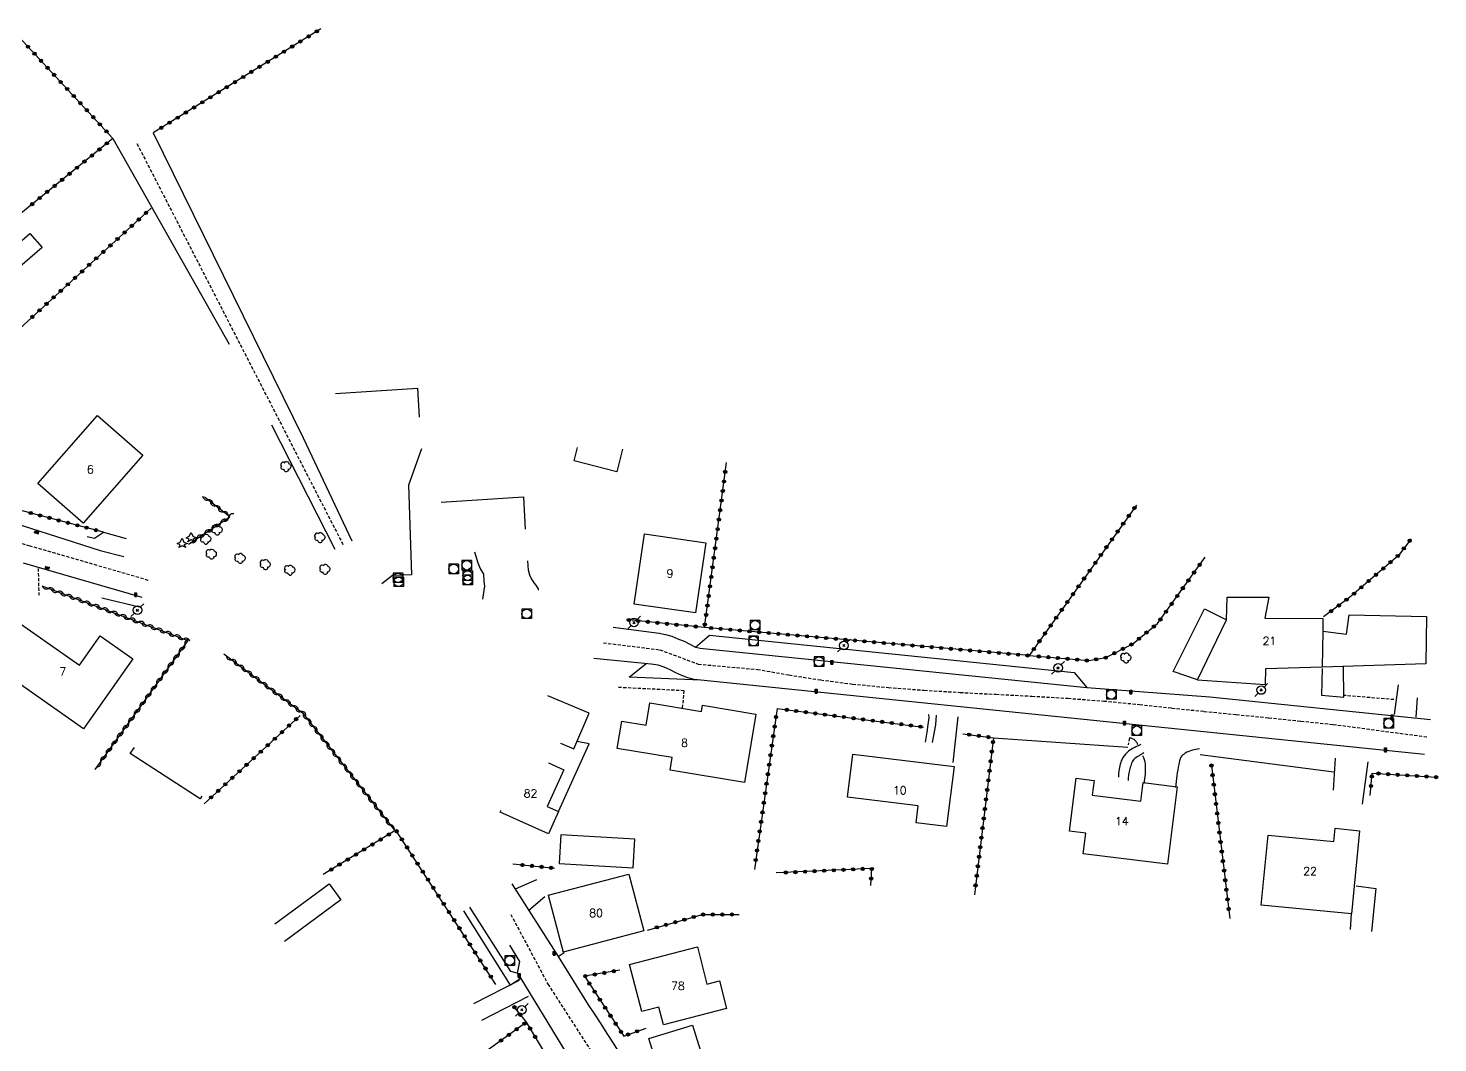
# Model space of a CAD drawing. Header units: millimetres. Extents: x 164000 to 165001, y 156999 to 158000.
# Drawn here: x 164388.2 to 164607.8, y 157176.8 to 157334.9 of the extents above; entities that cross this region are included whole.
import ezdxf
from ezdxf.enums import TextEntityAlignment as Align

# ---------------------------------------------------------------- set-up
doc = ezdxf.new("R2010")
doc.units = ezdxf.units.MM
doc.linetypes.add('DASHED', pattern=[0.75, 0.5, -0.25])
doc.layers.get('0').update_dxf_attribs({"linetype": 'CONTINUOUS'})
for name, color, linetype in [('W0001', 6, 'DASHED'), ('W0006', 2, 'CONTINUOUS'), ('W0008', 7, 'CONTINUOUS'), ('W0014', 7, 'CONTINUOUS'), ('W0017', 7, 'CONTINUOUS'), ('W0071', 7, 'CONTINUOUS'), ('W0101', 7, 'CONTINUOUS'), ('W0104', 1, 'CONTINUOUS'), ('W0105', 7, 'CONTINUOUS'), ('W0112', 1, 'DASHED'), ('W0211', 2, 'CONTINUOUS'), ('W0300', 7, 'CONTINUOUS'), ('W0303', 7, 'CONTINUOUS'), ('W0310', 3, 'CONTINUOUS'), ('W0322', 7, 'CONTINUOUS'), ('W0323', 7, 'CONTINUOUS'), ('W0401', 7, 'CONTINUOUS'), ('W0420', 7, 'CONTINUOUS'), ('W0473', 7, 'CONTINUOUS'), ('W0991', 7, 'CONTINUOUS'), ('W1102', 7, 'CONTINUOUS')]:
    doc.layers.add(name, color=color, linetype=linetype)
doc.styles.get("Standard").update_dxf_attribs({"font": 'romans.shx', "width": 0.85})

# ---------------------------------------------------------------- blocks, each defined once
blk = doc.blocks.new('T401')
for p, q in [((-0.3, 0.3), (0, 0.3)), ((-0.3, -0.25), (-0.3, 0.3)), ((-0.3, 0.15), (0, 0.15)), ((-0.3, 0), (0, 0)), ((0, 0.3), (0, -0.25)), ((-0.3, -0.15), (0, -0.15)), ((-0.3, -0.25), (-0.3, -0.3)), ((-0.3, -0.3), (0, -0.3)), ((0, -0.3), (0, -0.25))]:
    blk.add_line(p, q)
blk = doc.blocks.new('T420')
for p, q in [((0.75, 0.75), (-0.75, 0.75)), ((-0.75, 0.75), (-0.75, -0.75)), ((0.75, 0.75), (0.75, -0.75)), ((0.75, -0.75), (-0.75, -0.75))]:
    blk.add_line(p, q)
blk.add_ellipse((0, 0), major_axis=(-0.53, 0.53), ratio=1, start_param=3.926991, end_param=10.210176)
blk = doc.blocks.new('T473')
for p, q in [((-0.166667, 0.166667), (0.166667, -0.166667)), ((-0.166667, -0.166667), (0.166667, 0.166667)), ((0.500001, 0.500001), (1.000002, 1.000002)), ((-1.000002, -1.000002), (-0.500001, -0.500001))]:
    blk.add_line(p, q)
blk.add_ellipse((0, 0), major_axis=(0.471405, 0.471405), ratio=1, start_param=5.4977871438, end_param=11.780972451)
blk = doc.blocks.new('T300')
for p, q in [((-0.8, 0.51), (-0.86, 0.34)), ((-0.86, 0.34), (-0.86, 0.17)), ((-0.86, 0.17), (-0.74, 0.06)), ((-0.69, 0.63), (-0.8, 0.51)), ((-0.8, -0.06), (-0.74, 0.06)), ((-0.74, 0.06), (-0.69, 0.11)), ((-0.57, 0.69), (-0.69, 0.63)), ((-0.46, 0.69), (-0.57, 0.69)), ((-0.29, 0.63), (-0.46, 0.69)), ((-0.29, 0.63), (-0.17, 0.74)), ((-0.23, 0.57), (-0.29, 0.63)), ((-0.17, 0.74), (-0.06, 0.8)), ((-0.06, 0.8), (0.06, 0.8)), ((0.06, 0.8), (0.23, 0.74)), ((0.23, 0.74), (0.34, 0.63)), ((0.34, 0.63), (0.4, 0.51)), ((0.46, 0.46), (0.34, 0.46)), ((0.4, 0.51), (0.4, 0.46)), ((0.57, 0.4), (0.46, 0.46)), ((0.57, 0.4), (0.69, 0.29)), ((0.69, 0.29), (0.74, 0.17)), ((0.74, 0.06), (0.69, -0.17)), ((0.74, 0.17), (0.74, 0.06)), ((-0.8, -0.17), (-0.8, -0.06)), ((-0.8, -0.23), (-0.8, -0.17)), ((-0.74, -0.34), (-0.8, -0.23)), ((-0.69, -0.4), (-0.74, -0.34)), ((-0.51, -0.46), (-0.69, -0.4)), ((-0.4, -0.46), (-0.51, -0.46)), ((-0.4, -0.46), (-0.34, -0.46)), ((-0.34, -0.46), (-0.34, -0.4)), ((-0.34, -0.51), (-0.34, -0.46)), ((-0.29, -0.63), (-0.34, -0.51)), ((-0.17, -0.74), (-0.29, -0.63)), ((-0.06, -0.8), (-0.17, -0.74)), ((0.06, -0.8), (-0.06, -0.8)), ((0.17, -0.74), (0.06, -0.8)), ((0.23, -0.69), (0.17, -0.74)), ((0.29, -0.46), (0.23, -0.46)), ((0.29, -0.63), (0.23, -0.69)), ((0.46, -0.4), (0.29, -0.46)), ((0.34, -0.51), (0.29, -0.63)), ((0.34, -0.51), (0.34, -0.46)), ((0.57, -0.34), (0.46, -0.4)), ((0.63, -0.29), (0.57, -0.34)), ((0.69, -0.17), (0.63, -0.29))]:
    blk.add_line(p, q)
blk = doc.blocks.new('T303')
for p, q in [((-0.77, 0), (-0.28, 0.21)), ((-0.28, -0.21), (-0.77, 0)), ((-0.28, 0.21), (0, 0.83)), ((0, 0.83), (0.28, 0.21)), ((0.28, 0.21), (0.83, 0)), ((0.83, 0), (0.28, -0.21)), ((-0.49, -0.63), (-0.28, -0.21)), ((0, -0.35), (-0.49, -0.63)), ((0.56, -0.63), (0, -0.35)), ((0.28, -0.21), (0.56, -0.63))]:
    blk.add_line(p, q)
blk = doc.blocks.new('t323o')
at = {"color": 0, "linetype": 'Continuous'}
for radius in [0.25, 0.15]:
    blk.add_circle((0, 0), radius, dxfattribs=at)
blk = doc.blocks.new('t310o')
at = {"color": 0, "linetype": 'Continuous'}
for centre, start, end in [((-0.5, 0.38), 216.8699, 323.1304), ((0.5, -0.37), 36.8699, 143.1303)]:
    blk.add_arc(centre, 0.625, start, end, dxfattribs=at)
blk = doc.blocks.new('t322o')
at = {"color": 0, "linetype": 'Continuous'}
for radius in [0.25, 0.15]:
    blk.add_circle((0, 0), radius, dxfattribs=at)

msp = doc.modelspace()

# ---------------------------------------------------------------- linework, layer by layer
at = {"layer": 'W0001'}
for points in [[(164405.13, 157316.93), (164437.28, 157254.36)], [(164406.87, 157248.86), (164406.87, 157248.86), (164388.47, 157254.21), (164381.01, 157256.37)], [(164477.81, 157239.13), (164486.61, 157238.04), (164486.61, 157238.04), (164492.6, 157235.79), (164492.6, 157235.79), (164501.82, 157234.98), (164506.74, 157234.11), (164511.69, 157233.33), (164516.65, 157232.7), (164522.23, 157232.15), (164527.82, 157231.73), (164533.41, 157231.39), (164539.01, 157231.1), (164544.6, 157230.81), (164550.2, 157230.47), (164555.79, 157230.05), (164561.37, 157229.51), (164566.4, 157228.96), (164571.42, 157228.44), (164576.45, 157227.94), (164581.48, 157227.44), (164586.51, 157226.93), (164591.54, 157226.41), (164606.25, 157224.45)], [(164463.38, 157196.79), (164469.18, 157185.92), (164471.58, 157182.19), (164473.98, 157178.45), (164476.39, 157174.72), (164478.8, 157171)]]:
    msp.add_lwpolyline(points, dxfattribs=at)
at = {"layer": 'W0006'}
for points in [[(164492.19, 157238.47), (164494.33, 157240.3), (164551.17, 157234.48), (164553.15, 157232.14)], [(164464.37, 157187.65), (164463.41, 157187.89), (164457.02, 157197.94)]]:
    msp.add_lwpolyline(points, dxfattribs=at)
at = {"layer": 'W0008'}
for points in [[(164338.53, 157277.42), (164341.02, 157276), (164343.54, 157274.64), (164346.09, 157273.33), (164348.67, 157272.07), (164353.35, 157269.9), (164358.08, 157267.83), (164362.84, 157265.86), (164367.65, 157263.97), (164371.17, 157262.67), (164374.71, 157261.44), (164378.27, 157260.26), (164381.85, 157259.13), (164399.42, 157253.49)], [(164387.39, 157251.57), (164405.9, 157246.26)], [(164492.19, 157238.47), (164492.44, 157238.41), (164492.9, 157238.3), (164493.35, 157238.23), (164553.15, 157232.14)], [(164605.77, 157221.73), (164492.98, 157233.31), (164491.96, 157233.43), (164490.97, 157233.64), (164490.04, 157234.04), (164489.13, 157234.44), (164488.22, 157234.92), (164487.27, 157235.34), (164486.33, 157235.65), (164485.26, 157235.81), (164476.33, 157236.69)], [(164463.56, 157201.58), (164470.77, 157190.22), (164474.5, 157184.23), (164475.46, 157182.72), (164476.43, 157181.22), (164477.4, 157179.72), (164478.37, 157178.22), (164479.34, 157176.72), (164480.3, 157175.21), (164481.26, 157173.71), (164482.22, 157172.2), (164482.41, 157171.9), (164482.6, 157171.6), (164482.79, 157171.3), (164482.98, 157171)], [(164463.19, 157191.99), (164464.76, 157189.44), (164464.37, 157187.65)], [(164464.37, 157187.65), (164464.93, 157186.82), (164471.32, 157176.29), (164472.16, 157174.97), (164473, 157173.65), (164473.85, 157172.32), (164474.69, 157171)]]:
    msp.add_lwpolyline(points, dxfattribs=at)
at = {"layer": 'W0014'}
for points in [[(164397.35, 157255.68), (164398.49, 157255.41), (164399.93, 157256.37), (164403.43, 157255.4)], [(164399.42, 157253.49), (164403.09, 157252.57)], [(164399.64, 157246.12), (164405.74, 157244.69)], [(164479.36, 157241.56), (164486.53, 157240.65), (164487.51, 157240.42), (164488.49, 157240.18), (164489.42, 157239.76), (164490.38, 157239.4), (164492.19, 157238.47)], [(164492.98, 157233.31), (164481.84, 157233.75), (164484.47, 157235.89)], [(164553.15, 157232.14), (164572.3, 157230.71), (164606.73, 157227.17)], [(164464.93, 157186.82), (164463.33, 157185.76), (164456.07, 157197.33)], [(164470.77, 157190.22), (164471.73, 157190.87)]]:
    msp.add_lwpolyline(points, dxfattribs=at)
at = {"layer": 'W0017'}
for points in [[(164449.47, 157269.35), (164447.46, 157263.69), (164447.93, 157249.71), (164444.94, 157249.63), (164443.27, 157248.31)], [(164457.74, 157253.3), (164458.27, 157251.57), (164458.69, 157250.61), (164459.12, 157249.83), (164459.2, 157248.66), (164459.27, 157247.94), (164458.96, 157245.91), (164458.96, 157245.91)], [(164467.72, 157247.32), (164467.72, 157247.32), (164467.68, 157247.53), (164467.4, 157247.98), (164467, 157248.59), (164466.56, 157249.18), (164466.33, 157249.68), (164466.16, 157250.46), (164466.03, 157251.89)], [(164601.09, 157227.95), (164601.74, 157232.55)], [(164604.62, 157230.54), (164604.44, 157227.54)], [(164533.03, 157227.57), (164532.28, 157220.46)], [(164591.85, 157221.13), (164591.54, 157216.16)], [(164596.95, 157220.57), (164596.06, 157213.97)], [(164467.39, 157202.16), (164464.06, 157200.74)], [(164468.7, 157199.54), (164466.22, 157197.39)], [(164464.69, 157186.48), (164457.57, 157182.83)], [(164466.11, 157184.02), (164458.8, 157180.26)]]:
    msp.add_lwpolyline(points, dxfattribs=at)
at = {"layer": 'W0071'}
for points in [[(164407.66, 157318.61), (164431.02, 157271.05), (164438.6, 157255.01)], [(164401.39, 157317.74), (164419.49, 157285.67)], [(164426.1, 157273.11), (164435.95, 157253.71), (164435.95, 157253.71)]]:
    msp.add_lwpolyline(points, dxfattribs=at)
at = {"layer": 'W0101'}
for points in [[(164436.07, 157277.96), (164448.83, 157278.82), (164449.13, 157274.31)], [(164480.82, 157269.31), (164479.89, 157265.75), (164473.24, 157267.5), (164473.79, 157269.59)], [(164452.53, 157261.04), (164465.37, 157261.9), (164465.65, 157256.85)], [(164570.4, 157233.37), (164574.92, 157242.69), (164575.04, 157246.24), (164581.53, 157246.24), (164580.87, 157242.98), (164589.92, 157242.89), (164589.94, 157240.96)], [(164589.94, 157240.96), (164593.63, 157240.45), (164594.03, 157243.48), (164606.06, 157243.24), (164605.98, 157235.84)], [(164589.85, 157235.33), (164581, 157235.06), (164580.94, 157232.62)], [(164605.98, 157235.84), (164589.85, 157235.33)], [(164570.4, 157233.37), (164580.94, 157232.62)], [(164471.15, 157223.46), (164471.15, 157223.46), (164473.23, 157222.58), (164475.59, 157228.14), (164469.14, 157230.86)], [(164501.57, 157228.01), (164499.8, 157217.34), (164488.21, 157219.26), (164488.54, 157221.24), (164479.97, 157222.65), (164480.68, 157226.93), (164484.5, 157226.3), (164485.07, 157229.75), (164493.1, 157228.42), (164493.26, 157229.39)], [(164493.26, 157229.39), (164501.57, 157228.01)], [(164415.26, 157215.23), (164414.96, 157214.8), (164404.07, 157221.86), (164404.73, 157222.83)], [(164469.26, 157220.42), (164469.26, 157220.42), (164471.67, 157219.33), (164469.08, 157213.63), (164470.84, 157212.83), (164469.25, 157209.33)], [(164469.25, 157209.33), (164461.73, 157212.74), (164461.87, 157213.03)], [(164469.23, 157199.79), (164481.79, 157203.09), (164484.12, 157194.22), (164471.56, 157190.93)], [(164469.23, 157199.79), (164471.56, 157190.93)]]:
    msp.add_lwpolyline(points, dxfattribs=at)
for points in [[(164406.03, 157268.35), (164396.74, 157257.77), (164389.7, 157263.96), (164398.99, 157274.54)], [(164484.23, 157256.09), (164493.78, 157254.69), (164492.18, 157243.77), (164482.63, 157245.17), (164484.23, 157256.09)], [(164404.49, 157236.65), (164396.82, 157225.71), (164380.45, 157237.19), (164384.92, 157243.56), (164396.2, 157235.65), (164399.4, 157240.22)], [(164532.46, 157219.85), (164531.31, 157210.48), (164526.55, 157211.07), (164526.87, 157213.71), (164515.87, 157215.06), (164516.7, 157221.79)], [(164567.24, 157216.69), (164565.74, 157204.62), (164552.59, 157206.25), (164552.99, 157209.48), (164550.45, 157209.79), (164551.48, 157218.03), (164554.3, 157217.68), (164554.01, 157215.36), (164561.58, 157214.42), (164561.94, 157217.35)], [(164595.65, 157209.84), (164594.41, 157196.87), (164580.34, 157198.23), (164581.39, 157209.16), (164591.67, 157208.17), (164591.87, 157210.21)], [(164497, 157182.11), (164487.18, 157179.57), (164486.47, 157182.34), (164483.79, 157181.65), (164481.9, 157189), (164492.46, 157191.72), (164493.95, 157185.92), (164495.89, 157186.42)]]:
    msp.add_lwpolyline(points, close=True, dxfattribs=at)
at = {"layer": 'W0104'}
for points in [[(164385.76, 157296.72), (164383.85, 157298.9), (164388.45, 157302.94), (164390.37, 157300.76)], [(164482.48, 157204.07), (164482.73, 157208.53), (164471.17, 157209.21), (164470.91, 157204.74)], [(164493.35, 157174.19), (164486.54, 157172.11), (164484.9, 157177.47), (164491.71, 157179.55)]]:
    msp.add_lwpolyline(points, close=True, dxfattribs=at)
for points in [[(164570.4, 157233.37), (164566.6, 157234.67), (164571.49, 157244.4), (164574.92, 157242.69)], [(164589.82, 157235.1), (164589.73, 157230.95), (164593.22, 157230.64), (164593.13, 157235.44)], [(164470.84, 157212.83), (164475.61, 157223.36), (164473.73, 157223.75)], [(164426.61, 157195.31), (164435.06, 157201.57)], [(164435.06, 157201.57), (164436.91, 157199.08), (164428.13, 157192.58)], [(164595.14, 157201.27), (164598.2, 157200.85), (164597.53, 157194.13)], [(164594.22, 157194.43), (164594.41, 157196.87)]]:
    msp.add_lwpolyline(points, dxfattribs=at)
at = {"layer": 'W0105'}
for points in [[(164528.48, 157227.97), (164528.54, 157227.44), (164528.4, 157226.39), (164528.21, 157225.19), (164527.95, 157223.65)], [(164529.7, 157227.83), (164529.55, 157226.34), (164529.05, 157223.58)], [(164561.58, 157223.3), (164561.47, 157223.24), (164561.36, 157223.19), (164561.25, 157223.13), (164561.14, 157223.08), (164561.06, 157223.04), (164560.98, 157223), (164560.89, 157222.96), (164560.81, 157222.92), (164560.73, 157222.88), (164560.65, 157222.84), (164560.57, 157222.8), (164560.49, 157222.75), (164560.28, 157222.63), (164560.06, 157222.51), (164559.85, 157222.37), (164559.65, 157222.22), (164559.41, 157221.99), (164559.17, 157221.76), (164558.96, 157221.5), (164558.77, 157221.23), (164558.64, 157220.98), (164558.53, 157220.73), (164558.44, 157220.47), (164558.37, 157220.21), (164558.25, 157219.7), (164558.16, 157219.19), (164558.1, 157218.68), (164558.07, 157218.16)], [(164562.05, 157221.99), (164561.86, 157221.88), (164561.67, 157221.76), (164561.48, 157221.64), (164561.3, 157221.52), (164561.08, 157221.38), (164560.85, 157221.24), (164560.63, 157221.09), (164560.44, 157220.9), (164560.32, 157220.73), (164560.22, 157220.55), (164560.14, 157220.35), (164560.07, 157220.16), (164559.99, 157219.95), (164559.92, 157219.72), (164559.86, 157219.5), (164559.8, 157219.28), (164559.72, 157218.88), (164559.66, 157218.48), (164559.61, 157218.07), (164559.57, 157217.67)]]:
    msp.add_lwpolyline(points, dxfattribs=at)
at = {"layer": 'W0112'}
for points in [[(164389.73, 157250.72), (164389.84, 157246.55)], [(164490.17, 157228.95), (164490.4, 157231.65), (164479.97, 157232.17)], [(164601.02, 157230.27), (164593.29, 157230.91)], [(164559.8, 157224.29), (164559.62, 157223.24)], [(164561.09, 157223.24), (164561.06, 157223.33), (164561.03, 157223.42), (164560.99, 157223.51), (164560.95, 157223.59), (164560.9, 157223.66), (164560.84, 157223.74), (164560.78, 157223.81), (164560.71, 157223.87), (164560.61, 157223.95), (164560.51, 157224.03), (164560.4, 157224.09), (164560.29, 157224.15), (164560.17, 157224.2), (164560.05, 157224.24), (164559.92, 157224.27), (164559.8, 157224.29)], [(164570.7, 157222.6), (164570.42, 157222.56), (164570.15, 157222.52), (164569.88, 157222.46), (164569.61, 157222.38), (164569.32, 157222.29), (164569.04, 157222.18), (164568.76, 157222.06), (164568.49, 157221.91), (164568.3, 157221.79), (164568.12, 157221.65), (164567.96, 157221.49), (164567.82, 157221.31), (164567.68, 157221.04), (164567.6, 157220.75), (164567.55, 157220.47), (164567.49, 157220.18), (164567.4, 157219.74), (164567.32, 157219.3), (164567.25, 157218.86), (164567.19, 157218.42), (164567.12, 157217.96), (164567.06, 157217.51), (164567, 157217.05), (164566.95, 157216.59)], [(164561.83, 157221.58), (164561.97, 157221.26), (164562.08, 157220.93), (164562.17, 157220.59), (164562.23, 157220.24), (164562.27, 157219.85), (164562.27, 157219.45), (164562.25, 157219.06), (164562.23, 157218.66), (164562.2, 157218.3), (164562.16, 157217.93), (164562.11, 157217.57), (164562.06, 157217.2)]]:
    msp.add_lwpolyline(points, dxfattribs=at)
at = {"layer": 'W0211'}
for points in [[(164538.62, 157224.32), (164559.52, 157222.86)], [(164570.83, 157221.74), (164591.64, 157218.99)]]:
    msp.add_lwpolyline(points, dxfattribs=at)
at = {"layer": 'W0310'}
for points in [[(164413.18, 157254.49), (164419.59, 157258.76), (164415.68, 157261.8)], [(164390.29, 157247.99), (164413.07, 157239.5), (164398.58, 157219.36)], [(164418.66, 157237.39), (164430.93, 157228.19), (164445.2, 157209.99)]]:
    msp.add_lwpolyline(points, dxfattribs=at)
at = {"layer": 'W0322'}
for points in [[(164504.9, 157228.87), (164527.7, 157225.99)], [(164597.3, 157215.32), (164597.61, 157218.81), (164607.67, 157218.18)]]:
    msp.add_lwpolyline(points, dxfattribs=at)
at = {"layer": 'W0323'}
for points in [[(164401.39, 157317.74), (164385.48, 157334.92)], [(164433.77, 157334.81), (164407.66, 157318.61)], [(164401.39, 157317.74), (164377.17, 157298.04)], [(164364.48, 157267.65), (164407.37, 157306.89)], [(164399.93, 157256.37), (164386.65, 157259.86), (164364.48, 157267.65)], [(164560.9, 157260.6), (164544.17, 157237.13), (164493.57, 157241.52), (164497.01, 157267.25)], [(164603.68, 157255.31), (164601.71, 157252.74), (164594.11, 157246.2), (164590.02, 157243.16)], [(164544.17, 157237.13), (164553.49, 157236.35), (164556.09, 157236.81), (164560.33, 157238.97), (164564.18, 157242.14), (164571.6, 157252.49)], [(164493.57, 157241.52), (164481.76, 157242.68)], [(164504.9, 157228.87), (164501.34, 157203.79)], [(164430.54, 157227.79), (164415.59, 157214.02)], [(164533.82, 157224.94), (164538.62, 157224.32), (164535.64, 157199.82)], [(164572.57, 157220.01), (164575.43, 157196.16)], [(164461.06, 157185.88), (164445.49, 157209.92), (164434.14, 157203)], [(164463.7, 157204.65), (164470.18, 157204)], [(164519.48, 157201.31), (164519.65, 157203.95), (164504.74, 157203.25)], [(164484.69, 157194.36), (164493.25, 157196.77), (164499, 157196.78)], [(164480.37, 157188.1), (164474.87, 157187.15), (164481.01, 157177.83), (164484.49, 157179.08)], [(164465.82, 157179.98), (164463.89, 157182.39)], [(164470.02, 157172.96), (164465.82, 157179.98), (164453.36, 157171)]]:
    msp.add_lwpolyline(points, dxfattribs=at)
at = {"layer": 'W1102'}
msp.add_lwpolyline([(164589.94, 157240.96), (164589.85, 157235.33)], dxfattribs=at)

# ---------------------------------------------------------------- block references
at = {"layer": 'W0300'}
for p in [(164428.39, 157266.57), (164417.66, 157256.7), (164415.88, 157255.27), (164433.68, 157255.52), (164416.76, 157252.94), (164421.25, 157252.27), (164425.17, 157251.31), (164429, 157250.44), (164434.47, 157250.56), (164559.28, 157236.75)]:
    msp.add_blockref('T300', p, dxfattribs=at)
at = {"layer": 'W0303'}
for p in [(164412.17, 157254.59), (164413.57, 157255.51)]:
    msp.add_blockref('T303', p, dxfattribs=at)
at = {"layer": 'W0310'}
for p, rotation in [((164416.2, 157261.39), 142.2092285333732), ((164417.39, 157260.47), 142.2092285333732), ((164418.57, 157259.55), 142.2092285333732), ((164419.42, 157258.65), 33.62820864541918), ((164416.92, 157256.98), 33.62820864541918), ((164418.17, 157257.81), 33.62820864541918), ((164414.42, 157255.32), 33.62820864541918), ((164415.67, 157256.15), 33.62820864541918), ((164391.34, 157247.6), 339.5606325899423), ((164392.74, 157247.07), 339.5606325899423), ((164394.15, 157246.55), 339.5606325899423), ((164395.55, 157246.03), 339.5606325899423), ((164396.96, 157245.5), 339.5606325899423), ((164398.37, 157244.98), 339.5606325899423), ((164399.77, 157244.45), 339.5606325899423), ((164401.18, 157243.93), 339.5606325899423), ((164402.58, 157243.41), 339.5606325899423), ((164403.99, 157242.88), 339.5606325899423), ((164405.39, 157242.36), 339.5606325899423), ((164406.8, 157241.83), 339.5606325899423), ((164408.2, 157241.31), 339.5606325899423), ((164409.61, 157240.79), 339.5606325899423), ((164411.02, 157240.26), 339.5606325899423), ((164412.42, 157239.74), 339.5606325899423), ((164412.59, 157238.84), 234.2782471853902), ((164410.84, 157236.41), 234.2782471853902), ((164411.72, 157237.62), 234.2782471853902), ((164419.86, 157236.49), 323.1525229281588), ((164409.97, 157235.19), 234.2782471853902), ((164421.06, 157235.59), 323.1525229281588), ((164422.26, 157234.69), 323.1525229281588), ((164408.21, 157232.75), 234.2782471853902), ((164409.09, 157233.97), 234.2782471853902), ((164423.46, 157233.79), 323.1525229281588), ((164424.66, 157232.89), 323.1525229281588), ((164406.46, 157230.32), 234.2782471853902), ((164407.34, 157231.53), 234.2782471853902), ((164425.86, 157231.99), 323.1525229281588), ((164427.06, 157231.09), 323.1525229281588), ((164428.26, 157230.19), 323.1525229281588), ((164404.71, 157227.88), 234.2782471853902), ((164405.59, 157229.1), 234.2782471853902), ((164429.46, 157229.29), 323.1525229281588), ((164430.66, 157228.39), 323.1525229281588), ((164402.96, 157225.44), 234.2782471853902), ((164403.84, 157226.66), 234.2782471853902), ((164431.65, 157227.27), 308.0818173098155), ((164432.58, 157226.09), 308.0818173098155), ((164402.08, 157224.23), 234.2782471853902), ((164433.5, 157224.91), 308.0818173098155), ((164434.43, 157223.73), 308.0818173098155), ((164400.33, 157221.79), 234.2782471853902), ((164401.21, 157223.01), 234.2782471853902), ((164435.35, 157222.55), 308.0818173098155), ((164436.28, 157221.37), 308.0818173098155), ((164399.46, 157220.57), 234.2782471853902), ((164437.2, 157220.19), 308.0818173098155), ((164438.13, 157219.01), 308.0818173098155), ((164439.05, 157217.83), 308.0818173098155), ((164439.98, 157216.65), 308.0818173098155), ((164440.9, 157215.47), 308.0818173098155), ((164441.83, 157214.29), 308.0818173098155), ((164442.75, 157213.11), 308.0818173098155), ((164443.68, 157211.92), 308.0818173098155), ((164444.6, 157210.74), 308.0818173098155)]:
    msp.add_blockref('t310o', p, dxfattribs=dict(at, rotation=rotation))
at = {"layer": 'W0322'}
for p, rotation in [((164506.39, 157228.68), 352.8084991160868), ((164507.87, 157228.49), 352.8084991160868), ((164509.36, 157228.31), 352.8084991160868), ((164510.85, 157228.12), 352.8084991160868), ((164512.34, 157227.93), 352.8084991160868), ((164513.83, 157227.74), 352.8084991160868), ((164515.31, 157227.56), 352.8084991160868), ((164516.8, 157227.37), 352.8084991160868), ((164518.29, 157227.18), 352.8084991160868), ((164519.78, 157226.99), 352.8084991160868), ((164521.27, 157226.8), 352.8084991160868), ((164522.76, 157226.62), 352.8084991160868), ((164524.24, 157226.43), 352.8084991160868), ((164525.73, 157226.24), 352.8084991160868), ((164527.22, 157226.05), 352.8084991160868), ((164597.57, 157218.3), 84.81739623651377), ((164598.6, 157218.75), 356.3932614250257), ((164600.1, 157218.65), 356.3932614250257), ((164601.59, 157218.56), 356.3932614250257), ((164603.09, 157218.47), 356.3932614250257), ((164604.59, 157218.37), 356.3932614250257), ((164606.09, 157218.28), 356.3932614250257), ((164607.58, 157218.18), 356.3932614250257), ((164597.43, 157216.81), 84.81739623651377)]:
    msp.add_blockref('t322o', p, dxfattribs=dict(at, rotation=rotation))
at = {"layer": 'W0323'}
for p, rotation in [((164431.88, 157333.63), 211.8072199976956), ((164433.15, 157334.42), 211.8072199976956), ((164388.15, 157332.04), 132.8001212637998), ((164429.33, 157332.05), 211.8072199976956), ((164430.6, 157332.84), 211.8072199976956), ((164389.17, 157330.94), 132.8001212637998), ((164390.18, 157329.84), 132.8001212637998), ((164425.51, 157329.68), 211.8072199976956), ((164426.78, 157330.47), 211.8072199976956), ((164428.05, 157331.26), 211.8072199976956), ((164391.2, 157328.74), 132.8001212637998), ((164392.22, 157327.64), 132.8001212637998), ((164421.68, 157327.31), 211.8072199976956), ((164422.96, 157328.1), 211.8072199976956), ((164424.23, 157328.89), 211.8072199976956), ((164393.24, 157326.54), 132.8001212637998), ((164394.26, 157325.44), 132.8001212637998), ((164417.86, 157324.94), 211.8072199976956), ((164419.13, 157325.73), 211.8072199976956), ((164420.41, 157326.52), 211.8072199976956), ((164395.28, 157324.34), 132.8001212637998), ((164396.3, 157323.24), 132.8001212637998), ((164415.31, 157323.36), 211.8072199976956), ((164416.58, 157324.15), 211.8072199976956), ((164397.32, 157322.14), 132.8001212637998), ((164398.34, 157321.04), 132.8001212637998), ((164411.48, 157320.98), 211.8072199976956), ((164412.76, 157321.77), 211.8072199976956), ((164414.03, 157322.56), 211.8072199976956), ((164399.36, 157319.94), 132.8001212637998), ((164400.38, 157318.84), 132.8001212637998), ((164408.93, 157319.4), 211.8072199976956), ((164410.21, 157320.19), 211.8072199976956), ((164399.28, 157316.02), 219.1173737284752), ((164400.45, 157316.97), 219.1173737284752), ((164396.96, 157314.13), 219.1173737284752), ((164398.12, 157315.07), 219.1173737284752), ((164394.63, 157312.23), 219.1173737284752), ((164395.79, 157313.18), 219.1173737284752), ((164392.3, 157310.34), 219.1173737284752), ((164393.46, 157311.29), 219.1173737284752), ((164388.81, 157307.5), 219.1173737284752), ((164389.97, 157308.45), 219.1173737284752), ((164391.14, 157309.4), 219.1173737284752), ((164405.43, 157305.11), 42.45867708015199), ((164406.54, 157306.13), 42.45867708015199), ((164403.22, 157303.09), 42.45867708015199), ((164404.32, 157304.1), 42.45867708015199), ((164401, 157301.06), 42.45867708015199), ((164402.11, 157302.07), 42.45867708015199), ((164398.79, 157299.04), 42.45867708015199), ((164399.9, 157300.05), 42.45867708015199), ((164396.58, 157297.01), 42.45867708015199), ((164397.68, 157298.02), 42.45867708015199), ((164394.36, 157294.99), 42.45867708015199), ((164395.47, 157296), 42.45867708015199), ((164391.04, 157291.95), 42.45867708015199), ((164392.15, 157292.96), 42.45867708015199), ((164393.26, 157293.97), 42.45867708015199), ((164388.83, 157289.92), 42.45867708015199), ((164389.94, 157290.94), 42.45867708015199), ((164496.81, 157265.76), 82.38652361220325), ((164496.61, 157264.27), 82.38652361220325), ((164496.22, 157261.3), 82.38652361220325), ((164496.42, 157262.79), 82.38652361220325), ((164388.59, 157259.35), 165.2551625738527), ((164390.04, 157258.97), 165.2551625738527), ((164496.02, 157259.81), 82.38652361220325), ((164559.7, 157258.92), 234.5227904215141), ((164560.57, 157260.14), 234.5227904215141), ((164391.49, 157258.59), 165.2551625738527), ((164392.94, 157258.2), 165.2551625738527), ((164394.39, 157257.82), 165.2551625738527), ((164395.84, 157257.44), 165.2551625738527), ((164397.29, 157257.06), 165.2551625738527), ((164495.62, 157256.84), 82.38652361220325), ((164495.82, 157258.33), 82.38652361220325), ((164558.83, 157257.69), 234.5227904215141), ((164398.75, 157256.68), 165.2551625738527), ((164495.42, 157255.35), 82.38652361220325), ((164557.08, 157255.25), 234.5227904215141), ((164557.96, 157256.47), 234.5227904215141), ((164603.46, 157255.03), 232.5519456533506), ((164495.02, 157252.38), 82.38652361220325), ((164495.22, 157253.87), 82.38652361220325), ((164555.34, 157252.81), 234.5227904215141), ((164556.21, 157254.03), 234.5227904215141), ((164601.62, 157252.66), 220.7042920477195), ((164602.55, 157253.84), 232.5519456533506), ((164494.83, 157250.89), 82.38652361220325), ((164553.6, 157250.36), 234.5227904215141), ((164554.47, 157251.59), 234.5227904215141), ((164570.74, 157251.29), 54.36350132132159), ((164599.35, 157250.71), 220.7042920477195), ((164600.48, 157251.69), 220.7042920477195), ((164494.63, 157249.4), 82.38652361220325), ((164551.86, 157247.92), 234.5227904215141), ((164552.73, 157249.14), 234.5227904215141), ((164568.99, 157248.85), 54.36350132132159), ((164569.87, 157250.07), 54.36350132132159), ((164597.07, 157248.75), 220.7042920477195), ((164598.21, 157249.73), 220.7042920477195), ((164494.23, 157246.43), 82.38652361220325), ((164494.43, 157247.92), 82.38652361220325), ((164550.99, 157246.7), 234.5227904215141), ((164567.25, 157246.41), 54.36350132132159), ((164568.12, 157247.63), 54.36350132132159), ((164593.63, 157245.85), 216.6382781496156), ((164594.8, 157246.79), 220.7042920477195), ((164595.94, 157247.77), 220.7042920477195), ((164494.03, 157244.94), 82.38652361220325), ((164549.25, 157244.26), 234.5227904215141), ((164550.12, 157245.48), 234.5227904215141), ((164565.5, 157243.98), 54.36350132132159), ((164566.37, 157245.19), 54.36350132132159), ((164591.23, 157244.06), 216.6382781496156), ((164592.43, 157244.95), 216.6382781496156), ((164481.76, 157242.68), 174.3764803309531), ((164483.25, 157242.53), 174.3764803309531), ((164484.75, 157242.39), 174.3764803309531), ((164486.24, 157242.24), 174.3764803309531), ((164487.73, 157242.09), 174.3764803309531), ((164489.22, 157241.94), 174.3764803309531), ((164490.72, 157241.8), 174.3764803309531), ((164492.21, 157241.65), 174.3764803309531), ((164493.63, 157241.97), 82.38652361220325), ((164493.83, 157243.46), 82.38652361220325), ((164494.61, 157241.43), 175.0434531037285), ((164547.51, 157241.81), 234.5227904215141), ((164548.38, 157243.04), 234.5227904215141), ((164563.61, 157241.67), 39.40097777693597), ((164564.62, 157242.76), 54.36350132132159), ((164496.1, 157241.3), 175.0434531037285), ((164497.6, 157241.17), 175.0434531037285), ((164499.09, 157241.04), 175.0434531037285), ((164500.59, 157240.91), 175.0434531037285), ((164502.08, 157240.78), 175.0434531037285), ((164503.58, 157240.65), 175.0434531037285), ((164505.07, 157240.52), 175.0434531037285), ((164506.56, 157240.39), 175.0434531037285), ((164508.06, 157240.26), 175.0434531037285), ((164509.55, 157240.13), 175.0434531037285), ((164511.05, 157240), 175.0434531037285), ((164512.54, 157239.87), 175.0434531037285), ((164514.04, 157239.74), 175.0434531037285), ((164515.53, 157239.61), 175.0434531037285), ((164517.02, 157239.48), 175.0434531037285), ((164518.52, 157239.35), 175.0434531037285), ((164520.01, 157239.22), 175.0434531037285), ((164545.77, 157239.37), 234.5227904215141), ((164546.64, 157240.59), 234.5227904215141), ((164561.29, 157239.76), 39.40097777693597), ((164562.45, 157240.72), 39.40097777693597), ((164521.51, 157239.09), 175.0434531037285), ((164523, 157238.96), 175.0434531037285), ((164524.5, 157238.83), 175.0434531037285), ((164525.99, 157238.7), 175.0434531037285), ((164527.49, 157238.57), 175.0434531037285), ((164528.98, 157238.45), 175.0434531037285), ((164530.47, 157238.32), 175.0434531037285), ((164531.97, 157238.19), 175.0434531037285), ((164533.46, 157238.06), 175.0434531037285), ((164534.96, 157237.93), 175.0434531037285), ((164536.45, 157237.8), 175.0434531037285), ((164537.95, 157237.67), 175.0434531037285), ((164539.44, 157237.54), 175.0434531037285), ((164540.94, 157237.41), 175.0434531037285), ((164542.43, 157237.28), 175.0434531037285), ((164543.92, 157237.15), 175.0434531037285), ((164544.9, 157238.15), 234.5227904215141), ((164545.66, 157237), 355.1961550368248), ((164557.43, 157237.5), 27.00677370779231), ((164558.77, 157238.18), 27.00677370779231), ((164560.1, 157238.86), 27.00677370779231), ((164547.16, 157236.88), 355.1961550368248), ((164548.65, 157236.75), 355.1961550368248), ((164550.15, 157236.63), 355.1961550368248), ((164551.64, 157236.5), 355.1961550368248), ((164553.14, 157236.37), 355.1961550368248), ((164554.62, 157236.55), 10.16731206723312), ((164556.09, 157236.81), 27.00677370779231), ((164428.83, 157226.22), 222.6521502044832), ((164429.93, 157227.23), 222.6521502044832), ((164504.5, 157226.07), 261.9321249138062), ((164504.71, 157227.55), 261.9321249138062), ((164426.62, 157224.18), 222.6521502044832), ((164427.73, 157225.2), 222.6521502044832), ((164504.29, 157224.58), 261.9321249138062), ((164534.83, 157224.81), 352.7150055851374), ((164536.32, 157224.62), 352.7150055851374), ((164537.8, 157224.43), 352.7150055851374), ((164424.42, 157222.15), 222.6521502044832), ((164425.52, 157223.17), 222.6521502044832), ((164503.87, 157221.61), 261.9321249138062), ((164504.08, 157223.1), 261.9321249138062), ((164538.35, 157222.16), 263.0604506986313), ((164538.54, 157223.65), 263.0604506986313), ((164422.21, 157220.12), 222.6521502044832), ((164423.31, 157221.13), 222.6521502044832), ((164503.66, 157220.13), 261.9321249138062), ((164538.17, 157220.67), 263.0604506986313), ((164572.57, 157219.99), 276.8553021063145), ((164420, 157218.08), 222.6521502044832), ((164421.11, 157219.1), 222.6521502044832), ((164503.45, 157218.64), 261.9321249138062), ((164537.81, 157217.69), 263.0604506986313), ((164537.99, 157219.18), 263.0604506986313), ((164572.75, 157218.5), 276.8553021063145), ((164416.69, 157215.04), 222.6521502044832), ((164417.8, 157216.05), 222.6521502044832), ((164418.9, 157217.07), 222.6521502044832), ((164503.03, 157215.67), 261.9321249138062), ((164503.24, 157217.16), 261.9321249138062), ((164537.63, 157216.2), 263.0604506986313), ((164572.93, 157217.01), 276.8553021063145), ((164573.11, 157215.52), 276.8553021063145), ((164502.82, 157214.19), 261.9321249138062), ((164537.27, 157213.22), 263.0604506986313), ((164537.45, 157214.71), 263.0604506986313), ((164573.28, 157214.03), 276.8553021063145), ((164502.39, 157211.22), 261.9321249138062), ((164502.61, 157212.7), 261.9321249138062), ((164537.09, 157211.74), 263.0604506986313), ((164573.46, 157212.54), 276.8553021063145), ((164573.64, 157211.05), 276.8553021063145), ((164443.1, 157208.46), 211.3723770827968), ((164444.38, 157209.24), 211.3723770827968), ((164445.6, 157209.75), 122.9265833097199), ((164446.42, 157208.49), 122.9265833097199), ((164502.18, 157209.73), 261.9321249138062), ((164536.72, 157208.76), 263.0604506986313), ((164536.9, 157210.25), 263.0604506986313), ((164573.82, 157209.56), 276.8553021063145), ((164440.54, 157206.9), 211.3723770827968), ((164441.82, 157207.68), 211.3723770827968), ((164447.23, 157207.23), 122.9265833097199), ((164501.76, 157206.76), 261.9321249138062), ((164501.97, 157208.25), 261.9321249138062), ((164536.54, 157207.27), 263.0604506986313), ((164574, 157208.08), 276.8553021063145), ((164574.18, 157206.59), 276.8553021063145), ((164436.7, 157204.56), 211.3723770827968), ((164437.98, 157205.34), 211.3723770827968), ((164439.26, 157206.12), 211.3723770827968), ((164448.05, 157205.97), 122.9265833097199), ((164448.86, 157204.71), 122.9265833097199), ((164465.19, 157204.5), 354.2824055911009), ((164466.69, 157204.35), 354.2824055911009), ((164468.18, 157204.2), 354.2824055911009), ((164469.67, 157204.05), 354.2824055911009), ((164501.55, 157205.28), 261.9321249138062), ((164536.18, 157204.29), 263.0604506986313), ((164536.36, 157205.78), 263.0604506986313), ((164574.36, 157205.1), 276.8553021063145), ((164435.42, 157203.78), 211.3723770827968), ((164449.68, 157203.45), 122.9265833097199), ((164450.49, 157202.2), 122.9265833097199), ((164506.24, 157203.32), 182.6878522940987), ((164507.74, 157203.39), 182.6878522940987), ((164509.24, 157203.46), 182.6878522940987), ((164510.73, 157203.53), 182.6878522940987), ((164512.23, 157203.6), 182.6878522940987), ((164513.73, 157203.67), 182.6878522940987), ((164515.23, 157203.74), 182.6878522940987), ((164516.73, 157203.81), 182.6878522940987), ((164518.23, 157203.88), 182.6878522940987), ((164519.55, 157202.37), 86.39636390396332), ((164519.64, 157203.87), 86.39636390396332), ((164536, 157202.8), 263.0604506986313), ((164574.54, 157203.61), 276.8553021063145), ((164574.72, 157202.12), 276.8553021063145), ((164451.31, 157200.94), 122.9265833097199), ((164452.12, 157199.68), 122.9265833097199), ((164535.82, 157201.31), 263.0604506986313), ((164574.9, 157200.63), 276.8553021063145), ((164452.94, 157198.42), 122.9265833097199), ((164575.08, 157199.14), 276.8553021063145), ((164575.25, 157197.65), 276.8553021063145), ((164453.75, 157197.16), 122.9265833097199), ((164454.57, 157195.9), 122.9265833097199), ((164489.02, 157195.58), 15.70631067167372), ((164490.47, 157195.98), 15.70631067167372), ((164491.91, 157196.39), 15.70631067167372), ((164493.36, 157196.77), 0.1125348916353775), ((164494.86, 157196.77), 0.1125348916353775), ((164496.36, 157196.77), 0.1125348916353775), ((164497.86, 157196.78), 0.1125348916353775), ((164455.38, 157194.64), 122.9265833097199), ((164456.2, 157193.38), 122.9265833097199), ((164486.14, 157194.77), 15.70631067167372), ((164487.58, 157195.17), 15.70631067167372), ((164457.01, 157192.12), 122.9265833097199), ((164457.83, 157190.86), 122.9265833097199), ((164458.65, 157189.6), 122.9265833097199), ((164459.46, 157188.35), 122.9265833097199), ((164460.28, 157187.09), 122.9265833097199), ((164475.01, 157187.17), 189.7897327427901), ((164476.49, 157187.43), 189.7897327427901), ((164477.97, 157187.68), 189.7897327427901), ((164479.44, 157187.94), 189.7897327427901), ((164475.62, 157186.01), 303.3539171513152), ((164476.45, 157184.76), 303.3539171513152), ((164463.95, 157182.33), 128.5481970054836), ((164477.27, 157183.51), 303.3539171513152), ((164478.09, 157182.25), 303.3539171513152), ((164464.88, 157181.15), 128.5481970054836), ((164478.92, 157181), 303.3539171513152), ((164463.09, 157178.02), 215.788185405623), ((164464.31, 157178.89), 215.788185405623), ((164465.53, 157179.77), 215.788185405623), ((164466.4, 157179), 120.891095724808), ((164467.17, 157177.71), 120.891095724808), ((164479.74, 157179.75), 303.3539171513152), ((164480.57, 157178.49), 303.3539171513152), ((164481.67, 157178.07), 19.68711619795089), ((164483.08, 157178.57), 19.68711619795089), ((164461.88, 157177.14), 215.788185405623)]:
    msp.add_blockref('t323o', p, dxfattribs=dict(at, rotation=rotation))
at = {"layer": 'W0401'}
for p, rotation in [((164389.54, 157256.47), 74.17633614204605), ((164391.11, 157250.67), 255.9644436945767)]:
    msp.add_blockref('T401', p, dxfattribs=dict(at, rotation=rotation))
for p in [(164405.08, 157246.63), (164513.55, 157236.07), (164511.14, 157231.58), (164560.15, 157231.46), (164559.18, 157226.63), (164600.86, 157227.58), (164599.86, 157222.44), (164470.29, 157190.72), (164464.85, 157187.26)]:
    msp.add_blockref('T401', p, dxfattribs=at)
at = {"layer": 'W0420'}
for p in [(164454.48, 157250.62), (164456.53, 157251.22), (164445.82, 157249.25), (164445.9, 157248.63), (164456.67, 157249.6), (164456.67, 157248.9), (164465.86, 157243.64), (164501.46, 157241.87), (164501.21, 157239.42), (164511.41, 157236.19), (164556.95, 157231.07), (164600.17, 157226.57), (164560.94, 157225.41), (164463.21, 157189.6)]:
    msp.add_blockref('T420', p, dxfattribs=at)
at = {"layer": 'W0473'}
for p in [(164405.2, 157244.21), (164482.59, 157242.27), (164515.3, 157238.7), (164548.67, 157235.22), (164580.33, 157231.76), (164465.1, 157181.91)]:
    msp.add_blockref('T473', p, dxfattribs=at)

# ---------------------------------------------------------------- texts
at = {"layer": 'W0991'}
for s, p in [('6', (164397.87, 157266.15)), ('9', (164488.2, 157249.93)), ('21', (164581.62, 157239.43)), ('7', (164393.58, 157234.63)), ('8', (164490.47, 157223.54)), ('82', (164466.46, 157215.66)), ('10', (164524.01, 157216.13)), ('14', (164558.61, 157211.32)), ('22', (164587.95, 157203.54)), ('80', (164476.68, 157197.01)), ('78', (164489.42, 157185.65))]:
    msp.add_text(s, height=1.25, dxfattribs=at).set_placement(p, align=Align.MIDDLE_CENTER)

doc.saveas('drawing.dxf')
